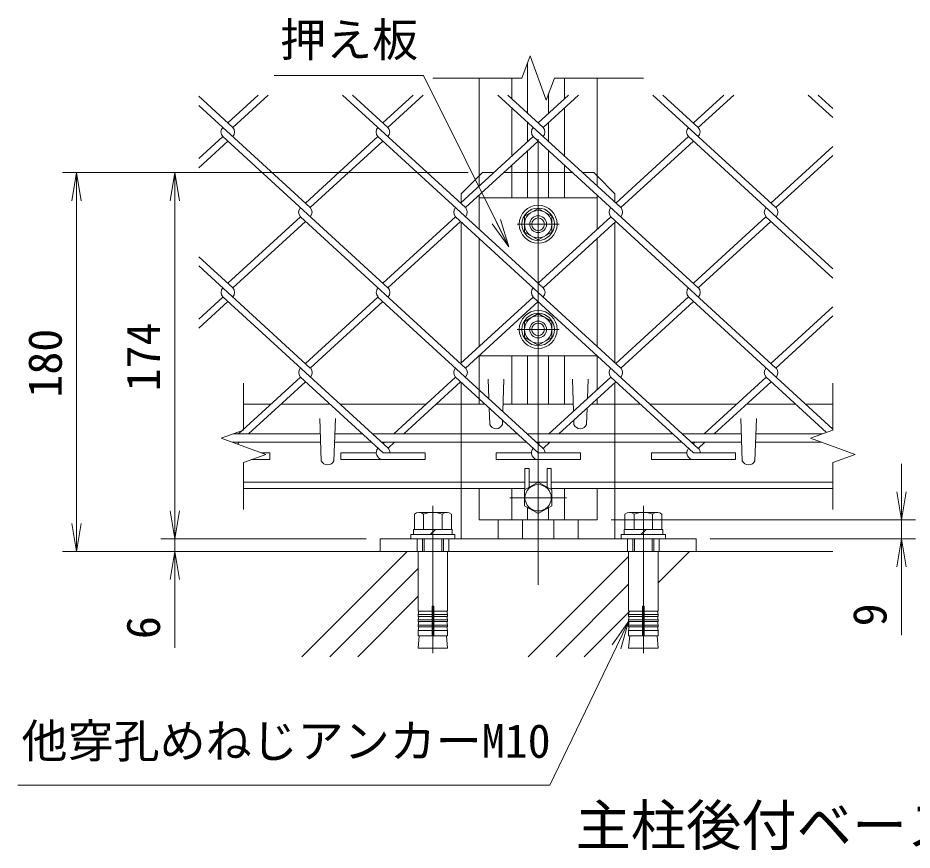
# Model space of a CAD drawing. Units: millimetres, scale not verified. Extents: x -4200 to 4200, y -2970 to 2970.
# Drawn here: x 977 to 2251, y 464 to 1650 of the extents above; entities that cross this region are included whole.
import ezdxf
from ezdxf.enums import TextEntityAlignment as Align

# ---------------------------------------------------------------- set-up
doc = ezdxf.new("R2010")
doc.units = ezdxf.units.MM
doc.header["$LTSCALE"] = 20
doc.linetypes.add('DASHED', pattern=[7.5, 6, -1.5])
doc.linetypes.add('USER1', pattern=[50.8, 31.75, -6.35, 6.35, -6.35])
doc.layers.add('0-1_D-TTL-TXT', color=7, linetype='Continuous')
for name, color, linetype, lineweight in [('0-2_D-BMK', 2, 'USER1', 13), ('0-3_D-STR3', 3, 'Continuous', 13), ('0-4_D-STR1', 1, 'Continuous', 18), ('0-5_0', 7, 'Continuous', 9), ('0-7_D-STR-DIM', 7, 'Continuous', 9), ('0-8_D-STR-TXT', 7, 'Continuous', 9), ('0-9_D-BGD', 7, 'Continuous', 9), ('0-A_D-DCR-HCH', 7, 'Continuous', 9), ('0-B_D-STR2', 7, 'Continuous', 9)]:
    doc.layers.add(name, color=color, linetype=linetype, lineweight=lineweight)
doc.styles.add('ＭＳ ゴシック', font='')
doc.styles.get('ＭＳ ゴシック').set_extended_font_data('MS Gothic')

# ---------------------------------------------------------------- blocks, each defined once
blk = doc.blocks.new('_Open')
at = {"layer": '0-5_0'}
blk.add_line((-20, 3.33), (0, 0), dxfattribs=at)
blk.add_lwpolyline([(-20, -3.33), (0, 0), (-20, 0)], dxfattribs=at)
blk = doc.blocks.new('MLeader4')
at = {"layer": '0-8_D-STR-TXT'}
blk.add_line((1823.96, 756.67), (1847.34, 789.8), dxfattribs=at)
for points in [[(1835.97, 750.87), (1847.34, 789.8), (1829.96, 753.77)], [(1829.96, 753.77), (1734.8, 556.45), (984.09, 556.45), (976.89, 556.45)]]:
    blk.add_lwpolyline(points, dxfattribs=at)

msp = doc.modelspace()

# ---------------------------------------------------------------- linework, layer by layer
at = {"layer": '0-2_D-BMK'}
for p, q in [((1718.34, 842.38), (1718.34, 1495.1)), ((1688.34, 1356.24), (1748.34, 1356.24)), ((1688.34, 1206.24), (1748.34, 1206.24)), ((1688.34, 1206.24), (1748.34, 1206.24)), ((1758.81, 966.24), (1677.87, 966.24)), ((1748.34, 966.24), (1688.34, 966.24)), ((1568.34, 954.82), (1568.34, 744.82)), ((1868.34, 954.82), (1868.34, 744.82))]:
    msp.add_line(p, q, dxfattribs=at)
at = {"layer": '0-3_D-STR3', "linetype": 'DASHED'}
for p, q in [((1638.84, 1429.74), (1634.34, 1425.24)), ((1638.84, 1429.74), (1655.11, 1429.74)), ((1669.32, 1429.74), (1767.36, 1429.74)), ((1781.57, 1429.74), (1797.84, 1429.74)), ((1797.84, 1429.74), (1802.34, 1425.24)), ((1608.84, 1099.74), (1608.84, 979.74)), ((1827.84, 1099.74), (1827.84, 979.74)), ((1545.84, 889.74), (1545.84, 907.74)), ((1590.84, 889.74), (1590.84, 907.74)), ((1845.84, 889.74), (1845.84, 907.74)), ((1890.84, 889.74), (1890.84, 907.74))]:
    msp.add_line(p, q, dxfattribs=at)
at = {"layer": '0-3_D-STR3'}
for p, q in [((1634.34, 1425.24), (1608.84, 1399.74)), ((1802.34, 1425.24), (1827.84, 1399.74)), ((1608.84, 1387.34), (1608.84, 1399.74)), ((1827.84, 1387.34), (1827.84, 1399.74)), ((1718.34, 1378.74), (1698.84, 1367.52)), ((1718.34, 1378.74), (1737.84, 1367.52)), ((1698.84, 1367.52), (1698.84, 1344.97)), ((1737.84, 1367.52), (1737.84, 1344.97)), ((1608.84, 1158.62), (1608.84, 1359.3)), ((1827.84, 1158.62), (1827.84, 1359.3)), ((1718.34, 1333.74), (1698.84, 1344.97)), ((1718.34, 1333.74), (1737.84, 1344.97)), ((1634.34, 1181.99), (1634.34, 1335.93)), ((1802.34, 1335.93), (1802.34, 1181.99)), ((1718.34, 1228.74), (1698.84, 1217.52)), ((1718.34, 1228.74), (1737.84, 1217.52)), ((1698.84, 1217.52), (1698.84, 1194.97)), ((1737.84, 1217.52), (1737.84, 1194.97)), ((1718.34, 1183.74), (1698.84, 1194.97)), ((1718.34, 1183.74), (1737.84, 1194.97)), ((1608.84, 1099.74), (1608.84, 1130.9)), ((1827.84, 1099.74), (1827.84, 1130.61)), ((1282.86, 1045.38), (1408.42, 1045.38)), ((1283.36, 1057.38), (1408.01, 1057.38)), ((1428.26, 1045.38), (1480.99, 1045.38)), ((1428.67, 1057.38), (1467.9, 1057.38)), ((1482.11, 1057.38), (1689.08, 1057.38)), ((1495.2, 1045.38), (1702.17, 1045.38)), ((1702.93, 1057.38), (1910.26, 1057.38)), ((1716.03, 1045.38), (1923.36, 1045.38)), ((1924.12, 1057.38), (2008.01, 1057.38)), ((1937.21, 1045.38), (2008.42, 1045.38)), ((2028.26, 1045.38), (2122.86, 1045.38)), ((2028.67, 1057.38), (2123.36, 1057.38)), ((1699.59, 977.93), (1699.59, 1008.24)), ((1699.59, 1008.24), (1705.59, 1008.24)), ((1705.59, 981.4), (1705.59, 1008.24)), ((1731.09, 981.4), (1731.09, 1008.24)), ((1731.09, 1008.24), (1737.09, 1008.24)), ((1737.09, 977.93), (1737.09, 1008.24)), ((1608.84, 907.74), (1608.84, 979.74)), ((1827.84, 907.74), (1827.84, 979.74)), ((1589.12, 945.24), (1548.24, 945.24)), ((1889.12, 945.24), (1848.24, 945.24)), ((1541.94, 921.24), (1541.94, 942.84)), ((1555.14, 942.84), (1555.14, 921.24)), ((1581.54, 942.84), (1581.54, 921.24)), ((1594.74, 921.24), (1594.74, 942.84)), ((1661.34, 907.74), (1661.34, 934.74)), ((1695.84, 934.74), (1695.84, 907.74)), ((1740.84, 934.74), (1740.84, 907.74)), ((1775.34, 907.74), (1775.34, 934.74)), ((1841.94, 921.24), (1841.94, 942.84)), ((1855.14, 942.84), (1855.14, 921.24)), ((1881.54, 942.84), (1881.54, 921.24)), ((1894.74, 921.24), (1894.74, 942.84)), ((1564.59, 913.74), (1572.09, 921.24)), ((1864.59, 913.74), (1872.09, 921.24)), ((1553.34, 889.74), (1553.34, 907.74)), ((1555.74, 889.74), (1555.74, 907.74)), ((1580.94, 889.74), (1580.94, 907.74)), ((1583.34, 889.74), (1583.34, 907.74)), ((1853.34, 889.74), (1853.34, 907.74)), ((1855.74, 889.74), (1855.74, 907.74)), ((1880.94, 889.74), (1880.94, 907.74)), ((1883.34, 889.74), (1883.34, 907.74)), ((1567.21, 811.12), (1567.21, 769.74)), ((1569.46, 811.12), (1569.46, 769.74)), ((1867.21, 811.12), (1867.21, 769.74)), ((1869.46, 811.12), (1869.46, 769.74)), ((1567.21, 792.24), (1546.72, 792.24)), ((1567.21, 799.74), (1547.34, 799.74)), ((1569.46, 799.74), (1589.34, 799.74)), ((1569.46, 792.24), (1589.34, 792.24)), ((1867.21, 792.24), (1846.72, 792.24)), ((1867.21, 799.74), (1847.34, 799.74)), ((1869.46, 799.74), (1889.34, 799.74)), ((1869.46, 792.24), (1889.34, 792.24)), ((1567.21, 784.74), (1547.34, 784.74)), ((1569.46, 784.74), (1589.34, 784.74)), ((1867.21, 784.74), (1847.34, 784.74)), ((1869.46, 784.74), (1889.34, 784.74)), ((1567.21, 777.24), (1547.34, 777.24)), ((1569.46, 777.24), (1589.34, 777.24)), ((1867.21, 777.24), (1847.34, 777.24)), ((1869.46, 777.24), (1889.34, 777.24))]:
    msp.add_line(p, q, dxfattribs=at)
for points in [[(1634.34, 1348.95), (1634.34, 1393.74), (1802.34, 1393.74), (1802.34, 1348.95)], [(1802.34, 1168.97), (1802.34, 1168.74), (1634.34, 1168.74), (1634.34, 1168.97)], [(1540.74, 913.74), (1540.74, 921.24), (1595.94, 921.24), (1595.94, 913.74)], [(1840.74, 913.74), (1840.74, 921.24), (1895.94, 921.24), (1895.94, 913.74)], [(1569.46, 804.74), (1589.34, 804.74), (1589.34, 889.74), (1547.34, 889.74), (1547.34, 804.74), (1567.21, 804.74)], [(1869.46, 804.74), (1889.34, 804.74), (1889.34, 889.74), (1847.34, 889.74), (1847.34, 804.74), (1867.21, 804.74)], [(1548.28, 804.74), (1547.34, 799.74), (1547.34, 797.24), (1567.21, 797.24)], [(1588.4, 804.74), (1589.34, 799.74), (1589.34, 797.24), (1569.46, 797.24)], [(1848.28, 804.74), (1847.34, 799.74), (1847.34, 797.24), (1867.21, 797.24)], [(1888.4, 804.74), (1889.34, 799.74), (1889.34, 797.24), (1869.46, 797.24)], [(1548.28, 797.24), (1547.34, 792.24), (1547.34, 789.74), (1567.21, 789.74)], [(1588.4, 797.24), (1589.34, 792.24), (1589.34, 789.74), (1569.46, 789.74)], [(1848.28, 797.24), (1847.34, 792.24), (1847.34, 789.74), (1867.21, 789.74)], [(1888.4, 797.24), (1889.34, 792.24), (1889.34, 789.74), (1869.46, 789.74)], [(1548.28, 789.74), (1547.34, 784.74), (1547.34, 782.24), (1567.21, 782.24)], [(1588.4, 782.24), (1589.34, 777.24), (1589.34, 769.74), (1547.34, 769.74), (1547.34, 777.24), (1548.28, 782.24)], [(1588.4, 789.74), (1589.34, 784.74), (1589.34, 782.24), (1569.46, 782.24)], [(1848.28, 789.74), (1847.34, 784.74), (1847.34, 782.24), (1867.21, 782.24)], [(1888.4, 782.24), (1889.34, 777.24), (1889.34, 769.74), (1847.34, 769.74), (1847.34, 777.24), (1848.28, 782.24)], [(1888.4, 789.74), (1889.34, 784.74), (1889.34, 782.24), (1869.46, 782.24)], [(1587.76, 769.74), (1589.34, 751.74), (1547.34, 751.74), (1548.91, 769.74)], [(1589.34, 769.74), (1569.28, 769.74), (1547.34, 769.74)], [(1887.76, 769.74), (1889.34, 751.74), (1847.34, 751.74), (1848.91, 769.74)], [(1889.34, 769.74), (1869.28, 769.74), (1847.34, 769.74)]]:
    msp.add_lwpolyline(points, dxfattribs=at)
for points in [[(1737.84, 954.98), (1718.34, 943.73), (1698.84, 954.98), (1698.84, 977.5), (1718.34, 988.76), (1737.84, 977.5)], [(1493.34, 889.74), (1943.34, 889.74), (1943.34, 907.74), (1493.34, 907.74)], [(1599.84, 913.74), (1599.84, 907.74), (1536.84, 907.74), (1536.84, 913.74)], [(1899.84, 913.74), (1899.84, 907.74), (1836.84, 907.74), (1836.84, 913.74)]]:
    msp.add_lwpolyline(points, close=True, dxfattribs=at)
for centre, radius in [((1718.34, 1356.24), 27), ((1718.34, 1356.24), 23.1), ((1718.34, 1356.24), 19.5), ((1718.34, 1356.24), 12), ((1718.34, 1356.24), 9), ((1718.34, 1206.24), 27), ((1718.34, 1206.24), 23.1), ((1718.34, 1206.24), 19.5), ((1718.34, 1206.24), 12), ((1718.34, 1206.24), 9), ((1718.34, 966.24), 18.75)]:
    msp.add_circle(centre, radius, dxfattribs=at)
for centre, radius, start, end in [((1548.54, 934.99), 10.26, 49.96723, 130.03277), ((1568.34, 907.74), 37.5, 69.39031, 110.60969), ((1588.14, 935.17), 10.12, 49.3117, 130.6883), ((1848.54, 934.99), 10.26, 49.96723, 130.03277), ((1868.34, 907.74), 37.5, 69.39031, 110.60969), ((1888.14, 935.17), 10.12, 49.3117, 130.6883), ((1568.34, 811.12), 1.12, 0, 180), ((1868.34, 811.12), 1.12, 0, 180)]:
    msp.add_arc(centre, radius, start, end, dxfattribs=at)
at = {"layer": '0-4_D-STR1'}
for p, q in [((1703.34, 1586.87), (1703.34, 1514.44)), ((1634.34, 1410.71), (1634.34, 1564.65)), ((1680.84, 1535.06), (1680.84, 1564.65)), ((1755.84, 1535.06), (1755.84, 1564.65)), ((1802.34, 1410.71), (1802.34, 1564.65)), ((1733.34, 1542.43), (1733.34, 1514.44)), ((1680.84, 1453.32), (1680.84, 1522.04)), ((1755.84, 1453.32), (1755.84, 1522.04)), ((1703.34, 1501.42), (1703.34, 1473.93)), ((1733.34, 1501.42), (1733.34, 1473.93)), ((1703.34, 1460.91), (1703.34, 1393.74)), ((1733.34, 1460.91), (1733.34, 1393.74)), ((1680.84, 1393.74), (1680.84, 1440.3)), ((1755.84, 1393.74), (1755.84, 1440.3)), ((1634.34, 1348.95), (1634.34, 1397.69)), ((1802.34, 1348.95), (1802.34, 1397.69)), ((1634.34, 1181.99), (1634.34, 1335.93)), ((1802.34, 1181.99), (1802.34, 1335.93)), ((1634.34, 1099.74), (1634.34, 1168.97)), ((1680.84, 1099.74), (1680.84, 1168.74)), ((1703.34, 1168.74), (1703.34, 1099.74)), ((1733.34, 1168.74), (1733.34, 1099.74)), ((1755.84, 1099.74), (1755.84, 1168.74)), ((1802.34, 1120.27), (1802.34, 1168.97)), ((1648.05, 1107.67), (1647.09, 1135.24)), ((1667.99, 1089.4), (1669.59, 1135.24)), ((1768.69, 1089.43), (1767.09, 1135.24)), ((1788.63, 1107.7), (1789.59, 1135.24)), ((1298.34, 1099.74), (1337.61, 1099.74)), ((1351.79, 1099.74), (1421.66, 1099.74)), ((1435.87, 1099.74), (1558.79, 1099.74)), ((1572.97, 1099.74), (1642.85, 1099.74)), ((1668.22, 1099.74), (1768.46, 1099.74)), ((1864.03, 1099.74), (1794.15, 1099.74)), ((1802.34, 1099.74), (1802.34, 1107.25)), ((2001.13, 1099.74), (1877.88, 1099.74)), ((2085.21, 1099.74), (2015.34, 1099.74)), ((2138.34, 1099.74), (2099.42, 1099.74)), ((1649.34, 1070.74), (1648.51, 1094.55)), ((1787.34, 1070.74), (1788.16, 1094.25)), ((1409.34, 1019.13), (1407.23, 1079.5)), ((1427.34, 1019.13), (1429.45, 1079.5)), ((1667.34, 1070.74), (1667.56, 1077.1)), ((1769.34, 1070.74), (1769.13, 1076.81)), ((2009.34, 1019.13), (2007.23, 1079.5)), ((2027.34, 1019.13), (2029.45, 1079.5)), ((1298.34, 988.74), (1699.59, 988.74)), ((1705.59, 988.74), (1731.09, 988.74)), ((1705.59, 988.74), (1731.09, 988.74)), ((1737.09, 988.74), (2138.34, 988.74)), ((1298.34, 979.74), (1699.59, 979.74)), ((1680.84, 934.74), (1680.84, 979.74)), ((1737.09, 979.74), (2138.34, 979.74)), ((1755.84, 934.74), (1755.84, 979.74)), ((1802.34, 934.74), (1802.34, 979.74)), ((1703.34, 952.39), (1703.34, 934.74)), ((1733.34, 952.39), (1733.34, 934.74))]:
    msp.add_line(p, q, dxfattribs=at)
msp.add_lwpolyline([(1802.34, 934.74), (1634.34, 934.74), (1634.34, 979.74)], dxfattribs=at)
for centre in [(1658.34, 1074.49), (1778.34, 1074.49), (1418.34, 1022.88), (2018.34, 1022.88)]:
    msp.add_arc(centre, 9.75, 202.61986, 337.38014, dxfattribs=at)
at = {"layer": '0-7_D-STR-DIM'}
for p, q in [((1695.25, 1564.65), (1706.8, 1596.37)), ((1706.8, 1596.37), (1729.88, 1532.94)), ((1695.25, 1564.65), (1568.34, 1564.65)), ((1729.88, 1532.94), (1741.43, 1564.65)), ((1868.34, 1564.65), (1741.43, 1564.65)), ((1618.84, 1429.74), (1040.63, 1429.74)), ((1618.84, 1429.74), (1180.63, 1429.74)), ((1060.63, 1389.74), (1060.63, 929.74)), ((1200.63, 1389.74), (1200.63, 947.74)), ((1298.34, 1062.83), (1298.34, 1129.74)), ((2138.34, 1062.83), (2138.34, 1129.74)), ((1298.34, 1062.83), (1266.62, 1051.29)), ((1266.62, 1051.29), (1330.05, 1028.2)), ((1330.05, 1028.2), (1298.34, 1016.66)), ((1298.34, 949.74), (1298.34, 1016.66)), ((2138.34, 949.74), (2138.34, 1016.66)), ((2236.05, 974.74), (2236.05, 1014.74)), ((1200.63, 947.74), (1200.63, 987.74)), ((1822.34, 934.74), (2256.05, 934.74)), ((2236.05, 934.74), (2236.05, 907.74)), ((1473.34, 907.74), (1180.63, 907.74)), ((1473.34, 907.74), (1180.63, 907.74)), ((1200.63, 907.74), (1200.63, 889.74)), ((1963.34, 907.74), (2256.05, 907.74)), ((1473.34, 889.74), (1040.63, 889.74)), ((1473.34, 889.74), (1180.63, 889.74)), ((2236.05, 867.74), (2236.05, 770.36)), ((1200.63, 849.74), (1200.63, 752.36))]:
    msp.add_line(p, q, dxfattribs=at)
for points in [[(1341.97, 1568.36), (1555.16, 1568.36), (1675.66, 1325.76)], [(2138.34, 1062.83), (2106.62, 1051.29), (2170.05, 1028.2), (2138.34, 1016.66)]]:
    msp.add_lwpolyline(points, dxfattribs=at)
at = {"layer": '0-9_D-BGD'}
msp.add_line((2138.34, 889.74), (1298.34, 889.74), dxfattribs=at)
at = {"layer": '0-A_D-DCR-HCH'}
for p, q in [((1381.61, 739.74), (1531.61, 889.74)), ((1704.36, 739.74), (1847.34, 882.72)), ((1889.34, 845.17), (1933.91, 889.74)), ((1421.39, 739.74), (1547.34, 865.7)), ((1744.13, 739.74), (1847.34, 842.95)), ((1461.16, 739.74), (1547.34, 825.92)), ((1783.91, 739.74), (1848.91, 804.74))]:
    msp.add_line(p, q, dxfattribs=at)
at = {"layer": '0-B_D-STR2'}
for p, q in [((1283.08, 1494.19), (1234.59, 1538.62)), ((1319.28, 1540.38), (1275.97, 1500.7)), ((1333.49, 1540.38), (1283.08, 1494.19)), ((1614.85, 1379.83), (1439.64, 1540.38)), ((1504.26, 1494.19), (1453.85, 1540.38)), ((1540.46, 1540.38), (1497.16, 1500.7)), ((1554.67, 1540.38), (1504.26, 1494.19)), ((1836.04, 1379.83), (1660.82, 1540.38)), ((1725.44, 1494.19), (1675.03, 1540.38)), ((1761.65, 1540.38), (1718.34, 1500.7)), ((1775.86, 1540.38), (1725.44, 1494.19)), ((2057.2, 1379.85), (1882.01, 1540.38)), ((1946.63, 1494.19), (1896.22, 1540.38)), ((1982.83, 1540.38), (1939.52, 1500.7)), ((1997.04, 1540.38), (1946.63, 1494.19)), ((2138.34, 1508.17), (2103.19, 1540.38)), ((2138.34, 1521.19), (2117.4, 1540.38)), ((1393.67, 1379.83), (1234.59, 1525.6)), ((1268.87, 1481.17), (1234.59, 1449.76)), ((1504.26, 1265.47), (1268.87, 1481.17)), ((1490.05, 1481.17), (1386.56, 1386.34)), ((1725.44, 1265.47), (1490.05, 1481.17)), ((1711.23, 1481.17), (1608.37, 1386.91)), ((1946.61, 1265.49), (1711.23, 1481.17)), ((1932.42, 1481.17), (1828.93, 1386.34)), ((2138.34, 1292.48), (1932.42, 1481.17)), ((1275.97, 1474.66), (1234.59, 1436.74)), ((1497.16, 1474.66), (1393.67, 1379.83)), ((1718.34, 1474.66), (1614.85, 1379.83)), ((1939.52, 1474.66), (1836.04, 1379.83)), ((2138.34, 1467.22), (2050.1, 1386.36)), ((2138.34, 1454.2), (2057.2, 1379.85)), ((1379.46, 1366.81), (1275.97, 1271.98)), ((1614.84, 1151.13), (1379.46, 1366.81)), ((1600.64, 1366.81), (1497.16, 1271.98)), ((1836.02, 1151.13), (1600.64, 1366.81)), ((1821.83, 1366.81), (1718.34, 1271.98)), ((2057.2, 1151.13), (1821.83, 1366.81)), ((2042.99, 1366.83), (1940.12, 1272.56)), ((2138.34, 1279.45), (2042.99, 1366.83)), ((1386.56, 1360.3), (1283.08, 1265.47)), ((1607.75, 1360.3), (1504.26, 1265.47)), ((1828.93, 1360.3), (1725.44, 1265.47)), ((2050.1, 1360.31), (1946.61, 1265.49)), ((1283.08, 1265.47), (1234.59, 1309.9)), ((1393.67, 1151.11), (1234.59, 1296.88)), ((1268.87, 1252.45), (1234.59, 1221.04)), ((1504.42, 1036.93), (1269.05, 1252.61)), ((1490.05, 1252.45), (1386.56, 1157.62)), ((1725.43, 1036.77), (1490.05, 1252.45)), ((1711.23, 1252.45), (1607.75, 1157.62)), ((1946.61, 1036.77), (1711.23, 1252.45)), ((1932.58, 1252.63), (1828.91, 1157.64)), ((2138.34, 1064.08), (1932.58, 1252.63)), ((1275.97, 1245.94), (1234.59, 1208.02)), ((1497.16, 1245.94), (1393.67, 1151.11)), ((1718.34, 1245.94), (1614.85, 1151.11)), ((1939.68, 1246.12), (1836.02, 1151.13)), ((2138.34, 1238.5), (2050.1, 1157.64)), ((2138.34, 1225.48), (2057.2, 1151.13)), ((1379.62, 1138.27), (1291.34, 1057.38)), ((1497.32, 1030.42), (1379.62, 1138.27)), ((1600.8, 1138.27), (1512.53, 1057.38)), ((1718.5, 1030.42), (1600.8, 1138.27)), ((1821.99, 1138.27), (1733.71, 1057.38)), ((1939.85, 1030.27), (1821.99, 1138.27)), ((2043.17, 1138.27), (1954.89, 1057.38)), ((2129.15, 1059.48), (2043.17, 1138.27)), ((1386.72, 1131.76), (1305.55, 1057.38)), ((1607.91, 1131.76), (1526.74, 1057.38)), ((1829.09, 1131.76), (1747.92, 1057.38)), ((2050.27, 1131.76), (1969.1, 1057.38)), ((1292.46, 1045.38), (1289.73, 1042.88)), ((1499.43, 1045.38), (1497.32, 1043.44)), ((1513.64, 1045.38), (1504.42, 1036.93)), ((1720.61, 1045.38), (1718.32, 1043.28)), ((1734.82, 1045.38), (1725.43, 1036.77)), ((1941.8, 1045.38), (1939.51, 1043.28)), ((1956.01, 1045.38), (1946.61, 1036.77)), ((1309.78, 1020.82), (1336.13, 1020.82)), ((1323.95, 1030.42), (1336.13, 1030.42)), ((1336.13, 1030.42), (1336.13, 1020.82)), ((1437.32, 1030.42), (1437.32, 1020.82)), ((1437.32, 1030.42), (1487.68, 1030.42)), ((1437.32, 1020.82), (1557.32, 1020.82)), ((1497.32, 1030.42), (1557.32, 1030.42)), ((1557.32, 1030.42), (1557.32, 1020.82)), ((1658.5, 1030.42), (1658.5, 1020.82)), ((1658.5, 1030.42), (1708.86, 1030.42)), ((1658.5, 1020.82), (1778.5, 1020.82)), ((1718.5, 1030.42), (1778.5, 1030.42)), ((1778.5, 1030.42), (1778.5, 1020.82)), ((1879.85, 1030.27), (1879.85, 1020.67)), ((1879.85, 1030.27), (1930.21, 1030.27)), ((1879.85, 1020.67), (1999.85, 1020.67)), ((1939.85, 1030.27), (1999.85, 1030.27)), ((1999.85, 1030.27), (1999.85, 1020.67))]:
    msp.add_line(p, q, dxfattribs=at)
for centre, start, end in [((1275.96, 1487.69), 137.5, 222.5), ((1275.96, 1487.69), 317.5, 42.5), ((1497.14, 1487.69), 137.5, 222.5), ((1497.14, 1487.69), 317.5, 42.5), ((1718.32, 1487.69), 137.5, 222.5), ((1718.32, 1487.69), 317.5, 42.5), ((1939.51, 1487.69), 137.5, 222.5), ((1939.51, 1487.69), 317.5, 42.5), ((1386.56, 1373.32), 137.5, 222.5), ((1386.56, 1373.32), 317.5, 42.5), ((1607.75, 1373.32), 137.5, 222.5), ((1607.75, 1373.32), 317.5, 42.5), ((1829.09, 1373.5), 137.5, 222.5), ((1829.09, 1373.5), 317.5, 42.5), ((2050.27, 1373.5), 137.5, 222.5), ((2050.27, 1373.5), 317.5, 42.5), ((1276.13, 1259.14), 137.5, 222.5), ((1276.13, 1259.14), 317.5, 42.5), ((1497.32, 1259.14), 137.5, 222.5), ((1497.32, 1259.14), 317.5, 42.5), ((1718.5, 1259.14), 137.5, 222.5), ((1718.5, 1259.14), 317.5, 42.5), ((1939.68, 1259.14), 137.5, 222.5), ((1939.68, 1259.14), 317.5, 42.5), ((1386.72, 1144.78), 137.5, 222.5), ((1386.72, 1144.78), 317.5, 42.5), ((1607.91, 1144.78), 137.5, 222.5), ((1607.91, 1144.78), 317.5, 42.5), ((1829.09, 1144.78), 137.5, 222.5), ((1829.09, 1144.78), 317.5, 42.5), ((2050.27, 1144.78), 137.5, 222.5), ((2050.27, 1144.78), 317.5, 42.5), ((1497.32, 1030.42), 137.5, 265), ((1497.32, 1030.42), 0, 42.5), ((1718.5, 1030.42), 137.5, 275), ((1718.5, 1030.42), 0, 42.5), ((1939.85, 1030.27), 137.5, 275), ((1939.68, 1030.42), 359.10095, 42.5)]:
    msp.add_arc(centre, 9.64, start, end, dxfattribs=at)

# ---------------------------------------------------------------- block references
at = {"layer": '0-7_D-STR-DIM', "xscale": 2, "yscale": 2}
for p, rotation in [((1060.63, 1429.74), 90), ((1200.63, 1429.74), 90), ((1676.55, 1323.97), 296.41316), ((2236.05, 934.74), 270), ((1200.63, 907.74), 270), ((1200.63, 907.74), 270), ((1060.63, 889.74), 270), ((2236.05, 907.74), 90), ((1200.63, 889.74), 90)]:
    msp.add_blockref('_Open', p, dxfattribs=dict(at, rotation=rotation))
at = {"layer": '0-8_D-STR-TXT'}
msp.add_blockref('MLeader4', (0, 0), dxfattribs=at)

# ---------------------------------------------------------------- texts
at = {"layer": '0-1_D-TTL-TXT', "style": 'ＭＳ ゴシック'}
msp.add_text('主柱後付ベースプレート詳細図', height=57.77, dxfattribs=at).set_placement((1771.5, 453.28), align=Align.BOTTOM_LEFT)
at = {"layer": '0-7_D-STR-DIM', "style": 'ＭＳ ゴシック'}
for s, p in [('174', (1193.88, 1117.97)), ('180', (1053.88, 1109.09)), ('9', (2229.3, 783.08)), ('6', (1193.88, 764.83))]:
    msp.add_text(s, height=48.09, rotation=90, dxfattribs=at).set_placement(p, align=Align.BOTTOM_LEFT)
at = {"layer": '0-8_D-STR-TXT', "style": 'ＭＳ ゴシック'}
for s, p in [('押え板', (1350.6, 1580.82)), ('他穿孔めねじアンカーM10', (982.06, 581.23))]:
    msp.add_text(s, height=48.09, dxfattribs=at).set_placement(p, align=Align.BOTTOM_LEFT)

doc.saveas('drawing.dxf')
